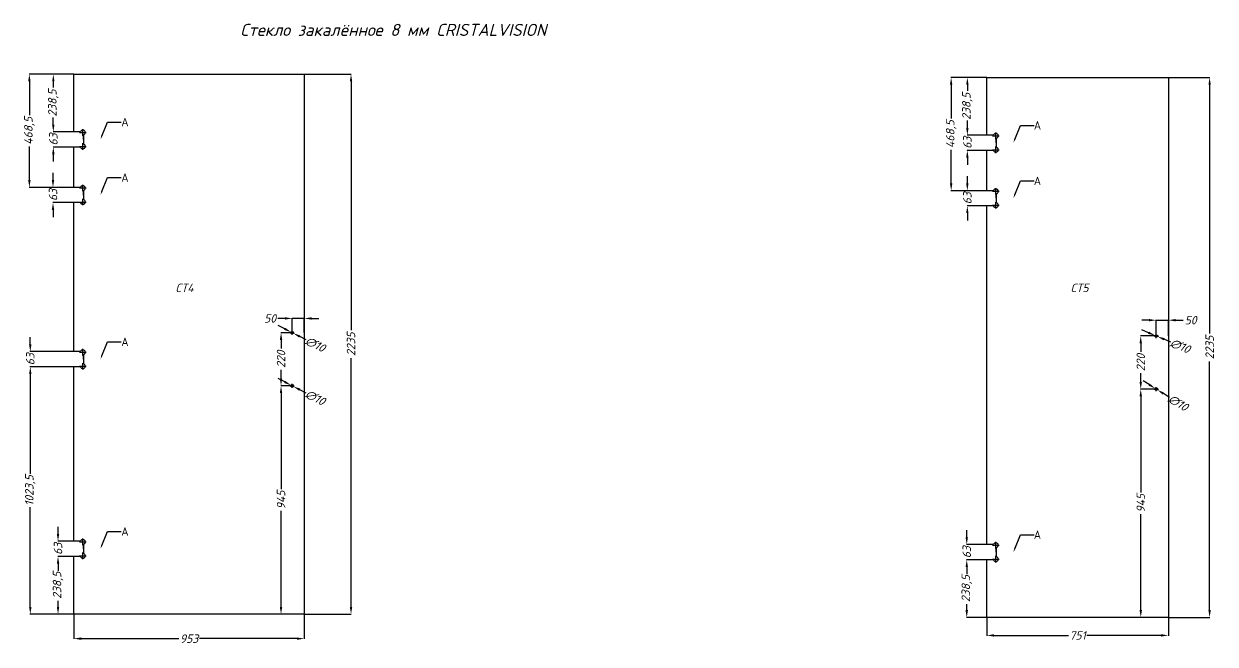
# Model space of a CAD drawing. Header units: millimetres. Extents: x 11408 to 25168, y -6120 to -287.
# Drawn here: x 20239 to 25168, y -6120 to -3551 of the extents above; entities that cross this region are included whole.
import ezdxf
from ezdxf import colors
from ezdxf.entities.mleader import LeaderData, LeaderLine
from ezdxf.math import Vec2, Vec3

# ---------------------------------------------------------------- set-up
doc = ezdxf.new("R2010")
doc.units = ezdxf.units.MM
doc.linetypes.add('ACAD_ISO02W100', pattern=[15, 12, -3])
doc.linetypes.add('CENTER2', pattern=[28.575, 19.05, -3.175, 3.175, -3.175])
doc.styles.get("Standard").update_dxf_attribs({"font": ''})
doc.styles.add('стиль1', font='isocpeui.ttf', dxfattribs={"height": 35})
doc.styles.get('Standard').set_extended_font_data('GOST type B')
doc.dimstyles.new('ISO-25', dxfattribs={"dimtxt": 35, "dimasz": 30, "dimexe": 1.25, "dimexo": 0.625, "dimgap": 7, "dimtad": 0, "dimtxsty": 'стиль1', "dimcen": -2.5, "dimadec": 0, "dimazin": 0, "dimtfac": 1, "dimtmove": 0, "dimatfit": 3, "dimfxl": 1, "dimarcsym": 0})

# ---------------------------------------------------------------- blocks, each defined once
blk = doc.blocks.new('*U23')
at = {"color": 0, "linetype": 'CENTER2', "transparency": 16777216}
for p, q in [((-13.5, 0), (-2, 0)), ((0, 2), (0, 13.5)), ((2, 0), (13.5, 0)), ((0, -13.5), (0, -2))]:
    blk.add_line(p, q, dxfattribs=at)
at = {"color": 0, "linetype": 'Continuous', "transparency": 16777216}
for p, q in [((-1, 0), (1, 0)), ((0, -1), (0, 1))]:
    blk.add_line(p, q, dxfattribs=at)
blk = doc.blocks.new('*U24')
at = {"color": 0, "linetype": 'CENTER2', "transparency": 16777216}
for p, q in [((-13.5, 0), (-2, 0)), ((0, 2), (0, 13.5)), ((2, 0), (13.5, 0)), ((0, -13.5), (0, -2))]:
    blk.add_line(p, q, dxfattribs=at)
at = {"color": 0, "linetype": 'Continuous', "transparency": 16777216}
for p, q in [((-1, 0), (1, 0)), ((0, -1), (0, 1))]:
    blk.add_line(p, q, dxfattribs=at)
blk = doc.blocks.new('*U25')
at = {"color": 0, "linetype": 'CENTER2', "transparency": 16777216}
for p, q in [((-13.5, 0), (-2, 0)), ((0, 2), (0, 13.5)), ((2, 0), (13.5, 0)), ((0, -13.5), (0, -2))]:
    blk.add_line(p, q, dxfattribs=at)
at = {"color": 0, "linetype": 'Continuous', "transparency": 16777216}
for p, q in [((-1, 0), (1, 0)), ((0, -1), (0, 1))]:
    blk.add_line(p, q, dxfattribs=at)
blk = doc.blocks.new('*U26')
at = {"color": 0, "linetype": 'CENTER2', "transparency": 16777216}
for p, q in [((-13.5, 0), (-2, 0)), ((0, 2), (0, 13.5)), ((2, 0), (13.5, 0)), ((0, -13.5), (0, -2))]:
    blk.add_line(p, q, dxfattribs=at)
at = {"color": 0, "linetype": 'Continuous', "transparency": 16777216}
for p, q in [((-1, 0), (1, 0)), ((0, -1), (0, 1))]:
    blk.add_line(p, q, dxfattribs=at)
blk = doc.blocks.new('*U27')
at = {"color": 0, "linetype": 'CENTER2', "transparency": 16777216}
for p, q in [((-13.5, 0), (-2, 0)), ((0, 2), (0, 13.5)), ((2, 0), (13.5, 0)), ((0, -13.5), (0, -2))]:
    blk.add_line(p, q, dxfattribs=at)
at = {"color": 0, "linetype": 'Continuous', "transparency": 16777216}
for p, q in [((-1, 0), (1, 0)), ((0, -1), (0, 1))]:
    blk.add_line(p, q, dxfattribs=at)
blk = doc.blocks.new('*U28')
at = {"color": 0, "linetype": 'CENTER2', "transparency": 16777216}
for p, q in [((-13.5, 0), (-2, 0)), ((0, 2), (0, 13.5)), ((2, 0), (13.5, 0)), ((0, -13.5), (0, -2))]:
    blk.add_line(p, q, dxfattribs=at)
at = {"color": 0, "linetype": 'Continuous', "transparency": 16777216}
for p, q in [((-1, 0), (1, 0)), ((0, -1), (0, 1))]:
    blk.add_line(p, q, dxfattribs=at)
blk = doc.blocks.new('*U29')
at = {"color": 0, "linetype": 'CENTER2', "transparency": 16777216}
for p, q in [((-8.5, 0), (-1, 0)), ((0, 1), (0, 8.5)), ((1, 0), (8.5, 0)), ((0, -8.5), (0, -1))]:
    blk.add_line(p, q, dxfattribs=at)
at = {"color": 0, "linetype": 'Continuous', "transparency": 16777216}
for p, q in [((-0.5, 0), (0.5, 0)), ((0, -0.5), (0, 0.5))]:
    blk.add_line(p, q, dxfattribs=at)
blk = doc.blocks.new('*U30')
at = {"color": 0, "linetype": 'CENTER2', "transparency": 16777216}
for p, q in [((-8.5, 0), (-1, 0)), ((0, 1), (0, 8.5)), ((1, 0), (8.5, 0)), ((0, -8.5), (0, -1))]:
    blk.add_line(p, q, dxfattribs=at)
at = {"color": 0, "linetype": 'Continuous', "transparency": 16777216}
for p, q in [((-0.5, 0), (0.5, 0)), ((0, -0.5), (0, 0.5))]:
    blk.add_line(p, q, dxfattribs=at)
blk = doc.blocks.new('*U66')
at = {"color": 0, "linetype": 'CENTER2', "transparency": 16777216}
for p, q in [((-13.5, 0), (-2, 0)), ((0, 2), (0, 13.5)), ((2, 0), (13.5, 0)), ((0, -13.5), (0, -2))]:
    blk.add_line(p, q, dxfattribs=at)
at = {"color": 0, "linetype": 'Continuous', "transparency": 16777216}
for p, q in [((-1, 0), (1, 0)), ((0, -1), (0, 1))]:
    blk.add_line(p, q, dxfattribs=at)
blk = doc.blocks.new('*U67')
at = {"color": 0, "linetype": 'CENTER2', "transparency": 16777216}
for p, q in [((-13.5, 0), (-2, 0)), ((0, 2), (0, 13.5)), ((2, 0), (13.5, 0)), ((0, -13.5), (0, -2))]:
    blk.add_line(p, q, dxfattribs=at)
at = {"color": 0, "linetype": 'Continuous', "transparency": 16777216}
for p, q in [((-1, 0), (1, 0)), ((0, -1), (0, 1))]:
    blk.add_line(p, q, dxfattribs=at)
blk = doc.blocks.new('*U68')
at = {"color": 0, "linetype": 'CENTER2', "transparency": 16777216}
for p, q in [((-13.5, 0), (-2, 0)), ((0, 2), (0, 13.5)), ((2, 0), (13.5, 0)), ((0, -13.5), (0, -2))]:
    blk.add_line(p, q, dxfattribs=at)
at = {"color": 0, "linetype": 'Continuous', "transparency": 16777216}
for p, q in [((-1, 0), (1, 0)), ((0, -1), (0, 1))]:
    blk.add_line(p, q, dxfattribs=at)
blk = doc.blocks.new('*U69')
at = {"color": 0, "linetype": 'CENTER2', "transparency": 16777216}
for p, q in [((-13.5, 0), (-2, 0)), ((0, 2), (0, 13.5)), ((2, 0), (13.5, 0)), ((0, -13.5), (0, -2))]:
    blk.add_line(p, q, dxfattribs=at)
at = {"color": 0, "linetype": 'Continuous', "transparency": 16777216}
for p, q in [((-1, 0), (1, 0)), ((0, -1), (0, 1))]:
    blk.add_line(p, q, dxfattribs=at)
blk = doc.blocks.new('*U70')
at = {"color": 0, "linetype": 'CENTER2', "transparency": 16777216}
for p, q in [((-13.5, 0), (-2, 0)), ((0, 2), (0, 13.5)), ((2, 0), (13.5, 0)), ((0, -13.5), (0, -2))]:
    blk.add_line(p, q, dxfattribs=at)
at = {"color": 0, "linetype": 'Continuous', "transparency": 16777216}
for p, q in [((-1, 0), (1, 0)), ((0, -1), (0, 1))]:
    blk.add_line(p, q, dxfattribs=at)
blk = doc.blocks.new('*U71')
at = {"color": 0, "linetype": 'CENTER2', "transparency": 16777216}
for p, q in [((-13.5, 0), (-2, 0)), ((0, 2), (0, 13.5)), ((2, 0), (13.5, 0)), ((0, -13.5), (0, -2))]:
    blk.add_line(p, q, dxfattribs=at)
at = {"color": 0, "linetype": 'Continuous', "transparency": 16777216}
for p, q in [((-1, 0), (1, 0)), ((0, -1), (0, 1))]:
    blk.add_line(p, q, dxfattribs=at)
blk = doc.blocks.new('*U72')
at = {"color": 0, "linetype": 'CENTER2', "transparency": 16777216}
for p, q in [((-13.5, 0), (-2, 0)), ((0, 2), (0, 13.5)), ((2, 0), (13.5, 0)), ((0, -13.5), (0, -2))]:
    blk.add_line(p, q, dxfattribs=at)
at = {"color": 0, "linetype": 'Continuous', "transparency": 16777216}
for p, q in [((-1, 0), (1, 0)), ((0, -1), (0, 1))]:
    blk.add_line(p, q, dxfattribs=at)
blk = doc.blocks.new('*U73')
at = {"color": 0, "linetype": 'CENTER2', "transparency": 16777216}
for p, q in [((-13.5, 0), (-2, 0)), ((0, 2), (0, 13.5)), ((2, 0), (13.5, 0)), ((0, -13.5), (0, -2))]:
    blk.add_line(p, q, dxfattribs=at)
at = {"color": 0, "linetype": 'Continuous', "transparency": 16777216}
for p, q in [((-1, 0), (1, 0)), ((0, -1), (0, 1))]:
    blk.add_line(p, q, dxfattribs=at)
blk = doc.blocks.new('*U74')
at = {"color": 0, "linetype": 'CENTER2', "transparency": 16777216}
for p, q in [((-8.5, 0), (-1, 0)), ((0, 1), (0, 8.5)), ((1, 0), (8.5, 0)), ((0, -8.5), (0, -1))]:
    blk.add_line(p, q, dxfattribs=at)
at = {"color": 0, "linetype": 'Continuous', "transparency": 16777216}
for p, q in [((-0.5, 0), (0.5, 0)), ((0, -0.5), (0, 0.5))]:
    blk.add_line(p, q, dxfattribs=at)
blk = doc.blocks.new('*U75')
at = {"color": 0, "linetype": 'CENTER2', "transparency": 16777216}
for p, q in [((-8.5, 0), (-1, 0)), ((0, 1), (0, 8.5)), ((1, 0), (8.5, 0)), ((0, -8.5), (0, -1))]:
    blk.add_line(p, q, dxfattribs=at)
at = {"color": 0, "linetype": 'Continuous', "transparency": 16777216}
for p, q in [((-0.5, 0), (0.5, 0)), ((0, -0.5), (0, 0.5))]:
    blk.add_line(p, q, dxfattribs=at)
blk = doc.blocks.new('*D76')
at = {"color": 1, "lineweight": -2, "transparency": 16777216}
for p, q in [((24223, -3773.7), (24141.6, -3773.7)), ((24142.8, -3803.7), (24142.8, -3829.2)), ((24142.8, -3982.2), (24142.8, -3956.7)), ((24223, -4012.2), (24141.6, -4012.2))]:
    blk.add_line(p, q, dxfattribs=at)
at = {"color": 1, "transparency": 16777216}
for points in [[(24137.8, -3803.7), (24147.8, -3803.7), (24142.8, -3773.7)], [(24137.8, -3982.2), (24147.8, -3982.2), (24142.8, -4012.2)]]:
    blk.add_solid(points, dxfattribs=at)
at = {"layer": 'Defpoints', "color": 0, "transparency": 16777216}
for p in [(24142.8, -3773.7), (24223.6, -3773.7), (24223.6, -4012.2)]:
    blk.add_point(p, dxfattribs=at)
at = {"color": 0, "transparency": 16777216, "insert": (24142.8, -3892.9), "char_height": 35, "attachment_point": 5, "rotation": 90, "style": 'стиль1'}
blk.add_mtext('238,5', dxfattribs=at)
blk = doc.blocks.new('*D77')
at = {"color": 1, "lineweight": -2, "transparency": 16777216}
for p, q in [((24223, -3773.7), (24074.5, -3773.7)), ((24075.8, -3803.7), (24075.8, -3943.4)), ((24075.8, -4212.2), (24075.8, -4072.5)), ((24223, -4242.2), (24074.5, -4242.2))]:
    blk.add_line(p, q, dxfattribs=at)
at = {"color": 1, "transparency": 16777216}
for points in [[(24070.8, -3803.7), (24080.8, -3803.7), (24075.8, -3773.7)], [(24070.8, -4212.2), (24080.8, -4212.2), (24075.8, -4242.2)]]:
    blk.add_solid(points, dxfattribs=at)
at = {"layer": 'Defpoints', "color": 0, "transparency": 16777216}
for p in [(24223.6, -3773.7), (24075.8, -4242.2), (24223.6, -4242.2)]:
    blk.add_point(p, dxfattribs=at)
at = {"color": 0, "transparency": 16777216, "insert": (24075.8, -4007.9), "char_height": 35, "attachment_point": 5, "rotation": 90, "style": 'стиль1'}
blk.add_mtext('468,5', dxfattribs=at)
blk = doc.blocks.new('*D78')
at = {"color": 1, "lineweight": -2, "transparency": 16777216}
for p, q in [((24142.8, -3982.2), (24142.8, -3952.2)), ((24223, -4012.2), (24141.6, -4012.2)), ((24142.8, -4012.2), (24142.8, -4012.4)), ((24223, -4075.2), (24141.6, -4075.2)), ((24142.8, -4075.2), (24142.8, -4075)), ((24142.8, -4105.2), (24142.8, -4135.2))]:
    blk.add_line(p, q, dxfattribs=at)
at = {"color": 1, "transparency": 16777216}
for points in [[(24137.8, -3982.2), (24147.8, -3982.2), (24142.8, -4012.2)], [(24137.8, -4105.2), (24147.8, -4105.2), (24142.8, -4075.2)]]:
    blk.add_solid(points, dxfattribs=at)
at = {"layer": 'Defpoints', "color": 0, "transparency": 16777216}
for p in [(24223.6, -4012.2), (24142.8, -4075.2), (24223.6, -4075.2)]:
    blk.add_point(p, dxfattribs=at)
at = {"color": 0, "transparency": 16777216, "insert": (24142.8, -4043.7), "char_height": 35, "attachment_point": 5, "rotation": 90, "style": 'стиль1'}
blk.add_mtext('63', dxfattribs=at)
blk = doc.blocks.new('*D79')
at = {"color": 1, "lineweight": -2, "transparency": 16777216}
for p, q in [((24142.8, -4212.2), (24142.8, -4182.2)), ((24223, -4242.2), (24141.6, -4242.2)), ((24142.8, -4242.2), (24142.8, -4242.4)), ((24223, -4305.2), (24141.6, -4305.2)), ((24142.8, -4305.2), (24142.8, -4305)), ((24142.8, -4335.2), (24142.8, -4365.2))]:
    blk.add_line(p, q, dxfattribs=at)
at = {"color": 1, "transparency": 16777216}
for points in [[(24137.8, -4212.2), (24147.8, -4212.2), (24142.8, -4242.2)], [(24137.8, -4335.2), (24147.8, -4335.2), (24142.8, -4305.2)]]:
    blk.add_solid(points, dxfattribs=at)
at = {"layer": 'Defpoints', "color": 0, "transparency": 16777216}
for p in [(24223.6, -4242.2), (24142.8, -4305.2), (24223.6, -4305.2)]:
    blk.add_point(p, dxfattribs=at)
at = {"color": 0, "transparency": 16777216, "insert": (24142.8, -4273.7), "char_height": 35, "attachment_point": 5, "rotation": 90, "style": 'стиль1'}
blk.add_mtext('63', dxfattribs=at)
blk = doc.blocks.new('*D80')
at = {"color": 1, "lineweight": -2, "transparency": 16777216}
for p, q in [((24223, -5770.2), (24139.1, -5770.2)), ((24140.3, -5800.2), (24140.3, -5825.7)), ((24140.3, -5978.7), (24140.3, -5953.2)), ((24223, -6008.7), (24139.1, -6008.7))]:
    blk.add_line(p, q, dxfattribs=at)
at = {"color": 1, "transparency": 16777216}
for points in [[(24135.3, -5800.2), (24145.3, -5800.2), (24140.3, -5770.2)], [(24135.3, -5978.7), (24145.3, -5978.7), (24140.3, -6008.7)]]:
    blk.add_solid(points, dxfattribs=at)
at = {"layer": 'Defpoints', "color": 0, "transparency": 16777216}
for p in [(24140.3, -5770.2), (24223.6, -5770.2), (24223.6, -6008.7)]:
    blk.add_point(p, dxfattribs=at)
at = {"color": 0, "transparency": 16777216, "insert": (24140.3, -5889.4), "char_height": 35, "attachment_point": 5, "rotation": 90, "style": 'стиль1'}
blk.add_mtext('238,5', dxfattribs=at)
blk = doc.blocks.new('*D81')
at = {"color": 1, "lineweight": -2, "transparency": 16777216}
for p, q in [((24140.3, -5677.2), (24140.3, -5647.2)), ((24223, -5707.2), (24139.1, -5707.2)), ((24140.3, -5707.2), (24140.3, -5707.4)), ((24223, -5770.2), (24139.1, -5770.2)), ((24140.3, -5770.2), (24140.3, -5770)), ((24140.3, -5800.2), (24140.3, -5830.2))]:
    blk.add_line(p, q, dxfattribs=at)
at = {"color": 1, "transparency": 16777216}
for points in [[(24135.3, -5677.2), (24145.3, -5677.2), (24140.3, -5707.2)], [(24135.3, -5800.2), (24145.3, -5800.2), (24140.3, -5770.2)]]:
    blk.add_solid(points, dxfattribs=at)
at = {"layer": 'Defpoints', "color": 0, "transparency": 16777216}
for p in [(24140.3, -5707.2), (24223.6, -5707.2), (24223.6, -5770.2)]:
    blk.add_point(p, dxfattribs=at)
at = {"color": 0, "transparency": 16777216, "insert": (24140.3, -5738.7), "char_height": 35, "attachment_point": 5, "rotation": 90, "style": 'стиль1'}
blk.add_mtext('63', dxfattribs=at)
blk = doc.blocks.new('*D82')
at = {"color": 1, "lineweight": -2, "transparency": 16777216}
for p, q in [((24924, -5063.7), (24859, -5063.7)), ((24860.3, -5093.7), (24860.3, -5491.5)), ((24860.3, -5978.7), (24860.3, -5580.9)), ((24924, -6008.7), (24859, -6008.7))]:
    blk.add_line(p, q, dxfattribs=at)
at = {"color": 1, "transparency": 16777216}
for points in [[(24855.3, -5093.7), (24865.3, -5093.7), (24860.3, -5063.7)], [(24855.3, -5978.7), (24865.3, -5978.7), (24860.3, -6008.7)]]:
    blk.add_solid(points, dxfattribs=at)
at = {"layer": 'Defpoints', "color": 0, "transparency": 16777216}
for p in [(24924.6, -5063.7), (24860.3, -6008.7), (24924.6, -6008.7)]:
    blk.add_point(p, dxfattribs=at)
at = {"color": 0, "transparency": 16777216, "insert": (24860.3, -5536.2), "char_height": 35, "attachment_point": 5, "rotation": 90, "style": 'стиль1'}
blk.add_mtext('945', dxfattribs=at)
blk = doc.blocks.new('*D83')
at = {"color": 1, "lineweight": -2, "transparency": 16777216}
for p, q in [((24924, -4843.7), (24859, -4843.7)), ((24860.2, -4873.7), (24860.2, -4909.5)), ((24860.2, -5033.7), (24860.2, -4997.9)), ((24924, -5063.7), (24859, -5063.7))]:
    blk.add_line(p, q, dxfattribs=at)
at = {"color": 1, "transparency": 16777216}
for points in [[(24855.2, -4873.7), (24865.2, -4873.7), (24860.2, -4843.7)], [(24855.2, -5033.7), (24865.2, -5033.7), (24860.2, -5063.7)]]:
    blk.add_solid(points, dxfattribs=at)
at = {"layer": 'Defpoints', "color": 0, "transparency": 16777216}
for p in [(24860.2, -4843.7), (24924.6, -4843.7), (24924.6, -5063.7)]:
    blk.add_point(p, dxfattribs=at)
at = {"color": 0, "transparency": 16777216, "insert": (24860.2, -4953.7), "char_height": 35, "attachment_point": 5, "rotation": 90, "style": 'стиль1'}
blk.add_mtext('220', dxfattribs=at)
blk = doc.blocks.new('*D84')
at = {"color": 1, "lineweight": -2, "transparency": 16777216}
for p, q in [((24894.6, -4778.3), (24864.6, -4778.3)), ((24924.6, -4843.1), (24924.6, -4777)), ((24924.6, -4778.3), (24974.6, -4778.3)), ((24974.6, -4843.1), (24974.6, -4777)), ((25004.6, -4778.3), (25035.1, -4778.3))]:
    blk.add_line(p, q, dxfattribs=at)
at = {"color": 1, "transparency": 16777216}
for points in [[(24894.6, -4773.3), (24894.6, -4783.3), (24924.6, -4778.3)], [(25004.6, -4773.3), (25004.6, -4783.3), (24974.6, -4778.3)]]:
    blk.add_solid(points, dxfattribs=at)
at = {"layer": 'Defpoints', "color": 0, "transparency": 16777216}
for p in [(24974.6, -4778.3), (24924.6, -4843.7), (24974.6, -4843.7)]:
    blk.add_point(p, dxfattribs=at)
at = {"color": 0, "transparency": 16777216, "insert": (25066.6, -4778.3), "char_height": 35, "attachment_point": 5, "style": 'стиль1'}
blk.add_mtext('50', dxfattribs=at)
blk = doc.blocks.new('*D85')
at = {"color": 1, "lineweight": -2, "transparency": 16777216}
for p, q in [((24892.4, -4830.1), (24864.7, -4818.4)), ((24920, -4841.8), (24929.2, -4845.6)), ((24984.5, -4869), (24956.8, -4857.3))]:
    blk.add_line(p, q, dxfattribs=at)
at = {"color": 1, "transparency": 16777216}
for points in [[(24894.3, -4825.5), (24890.4, -4834.7), (24920, -4841.8)], [(24958.8, -4852.7), (24954.9, -4861.9), (24929.2, -4845.6)]]:
    blk.add_solid(points, dxfattribs=at)
at = {"layer": 'Defpoints', "color": 0, "transparency": 16777216}
for p in [(24920, -4841.8), (24929.2, -4845.6)]:
    blk.add_point(p, dxfattribs=at)
at = {"color": 0, "transparency": 16777216, "insert": (25023, -4885.3), "char_height": 35, "attachment_point": 5, "rotation": 337.1099, "style": 'стиль1'}
blk.add_mtext('∅10', dxfattribs=at)
blk = doc.blocks.new('*D86')
at = {"color": 1, "lineweight": -2, "transparency": 16777216}
for p, q in [((24895, -5045), (24869.6, -5029)), ((24920.4, -5061), (24928.8, -5066.4)), ((24979.6, -5098.4), (24954.2, -5082.4))]:
    blk.add_line(p, q, dxfattribs=at)
at = {"color": 1, "transparency": 16777216}
for points in [[(24897.7, -5040.8), (24892.3, -5049.2), (24920.4, -5061)], [(24956.9, -5078.2), (24951.5, -5086.6), (24928.8, -5066.4)]]:
    blk.add_solid(points, dxfattribs=at)
at = {"layer": 'Defpoints', "color": 0, "transparency": 16777216}
for p in [(24920.4, -5061), (24928.8, -5066.4)]:
    blk.add_point(p, dxfattribs=at)
at = {"color": 0, "transparency": 16777216, "insert": (25015, -5120.8), "char_height": 35, "attachment_point": 5, "rotation": 327.7256, "style": 'стиль1'}
blk.add_mtext('∅10', dxfattribs=at)
blk = doc.blocks.new('*D87')
at = {"color": 1, "lineweight": -2, "transparency": 16777216}
for p, q in [((24223.6, -6009.3), (24223.6, -6084.4)), ((24974.6, -6009.3), (24974.6, -6084.4)), ((24253.6, -6083.2), (24560.7, -6083.2)), ((24944.6, -6083.2), (24637.5, -6083.2))]:
    blk.add_line(p, q, dxfattribs=at)
at = {"color": 1, "transparency": 16777216}
for points in [[(24253.6, -6078.2), (24253.6, -6088.2), (24223.6, -6083.2)], [(24944.6, -6078.2), (24944.6, -6088.2), (24974.6, -6083.2)]]:
    blk.add_solid(points, dxfattribs=at)
at = {"layer": 'Defpoints', "color": 0, "transparency": 16777216}
for p in [(24223.6, -6008.7), (24974.6, -6008.7), (24974.6, -6083.2)]:
    blk.add_point(p, dxfattribs=at)
at = {"color": 0, "transparency": 16777216, "insert": (24599.1, -6083.2), "char_height": 35, "attachment_point": 5, "style": 'стиль1'}
blk.add_mtext('751', dxfattribs=at)
blk = doc.blocks.new('*D88')
at = {"color": 1, "lineweight": -2, "transparency": 16777216}
for p, q in [((24975.2, -3773.7), (25146.4, -3773.7)), ((25145.1, -3803.7), (25145.1, -4833.8)), ((25145.1, -5978.7), (25145.1, -4948.6)), ((24974.5, -6008.7), (25146.4, -6008.7))]:
    blk.add_line(p, q, dxfattribs=at)
at = {"color": 1, "transparency": 16777216}
for points in [[(25140.1, -3803.7), (25150.1, -3803.7), (25145.1, -3773.7)], [(25140.1, -5978.7), (25150.1, -5978.7), (25145.1, -6008.7)]]:
    blk.add_solid(points, dxfattribs=at)
at = {"layer": 'Defpoints', "color": 0, "transparency": 16777216}
for p in [(24974.6, -3773.7), (25145.1, -3773.7), (24973.8, -6008.7)]:
    blk.add_point(p, dxfattribs=at)
at = {"color": 0, "transparency": 16777216, "insert": (25145.1, -4891.2), "char_height": 35, "attachment_point": 5, "rotation": 90, "style": 'стиль1'}
blk.add_mtext('2235', dxfattribs=at)
blk = doc.blocks.new('*D89')
at = {"color": 1, "lineweight": -2, "transparency": 16777216}
for p, q in [((20446, -5756.5), (20379.5, -5756.5)), ((20380.7, -5786.5), (20380.7, -5812.1)), ((20380.7, -5965), (20380.7, -5939.5)), ((20446, -5995), (20379.5, -5995))]:
    blk.add_line(p, q, dxfattribs=at)
at = {"color": 1, "transparency": 16777216}
for points in [[(20375.7, -5786.5), (20385.7, -5786.5), (20380.7, -5756.5)], [(20375.7, -5965), (20385.7, -5965), (20380.7, -5995)]]:
    blk.add_solid(points, dxfattribs=at)
at = {"layer": 'Defpoints', "color": 0, "transparency": 16777216}
for p in [(20446.6, -5756.5), (20380.7, -5995), (20446.6, -5995)]:
    blk.add_point(p, dxfattribs=at)
at = {"color": 0, "transparency": 16777216, "insert": (20380.7, -5875.8), "char_height": 35, "attachment_point": 5, "rotation": 90, "style": 'стиль1'}
blk.add_mtext('238,5', dxfattribs=at)
blk = doc.blocks.new('*D90')
at = {"color": 1, "lineweight": -2, "transparency": 16777216}
for p, q in [((20380.7, -5663.5), (20380.7, -5633.5)), ((20446, -5693.5), (20379.5, -5693.5)), ((20380.7, -5693.5), (20380.7, -5693.7)), ((20446, -5756.5), (20379.5, -5756.5)), ((20380.7, -5756.5), (20380.7, -5756.3)), ((20380.7, -5786.5), (20380.7, -5816.5))]:
    blk.add_line(p, q, dxfattribs=at)
at = {"color": 1, "transparency": 16777216}
for points in [[(20375.7, -5663.5), (20385.7, -5663.5), (20380.7, -5693.5)], [(20375.7, -5786.5), (20385.7, -5786.5), (20380.7, -5756.5)]]:
    blk.add_solid(points, dxfattribs=at)
at = {"layer": 'Defpoints', "color": 0, "transparency": 16777216}
for p in [(20380.7, -5693.5), (20446.6, -5693.5), (20446.6, -5756.5)]:
    blk.add_point(p, dxfattribs=at)
at = {"color": 0, "transparency": 16777216, "insert": (20380.7, -5725), "char_height": 35, "attachment_point": 5, "rotation": 90, "style": 'стиль1'}
blk.add_mtext('63', dxfattribs=at)
blk = doc.blocks.new('*D91')
at = {"color": 1, "lineweight": -2, "transparency": 16777216}
for p, q in [((20446, -4971.5), (20264.7, -4971.5)), ((20266, -5001.5), (20266, -5413.8)), ((20266, -5965), (20266, -5552.8)), ((20446, -5995), (20264.7, -5995))]:
    blk.add_line(p, q, dxfattribs=at)
at = {"color": 1, "transparency": 16777216}
for points in [[(20261, -5001.5), (20271, -5001.5), (20266, -4971.5)], [(20261, -5965), (20271, -5965), (20266, -5995)]]:
    blk.add_solid(points, dxfattribs=at)
at = {"layer": 'Defpoints', "color": 0, "transparency": 16777216}
for p in [(20266, -4971.5), (20446.6, -4971.5), (20446.6, -5995)]:
    blk.add_point(p, dxfattribs=at)
at = {"color": 0, "transparency": 16777216, "insert": (20266, -5483.3), "char_height": 35, "attachment_point": 5, "rotation": 90, "style": 'стиль1'}
blk.add_mtext('1023,5', dxfattribs=at)
blk = doc.blocks.new('*D92')
at = {"color": 1, "lineweight": -2, "transparency": 16777216}
for p, q in [((20266, -4878.5), (20266, -4848.5)), ((20446, -4908.5), (20264.7, -4908.5)), ((20266, -4908.5), (20266, -4908.7)), ((20446, -4971.5), (20264.7, -4971.5)), ((20266, -4971.5), (20266, -4971.3)), ((20266, -5001.5), (20266, -5031.5))]:
    blk.add_line(p, q, dxfattribs=at)
at = {"color": 1, "transparency": 16777216}
for points in [[(20261, -4878.5), (20271, -4878.5), (20266, -4908.5)], [(20261, -5001.5), (20271, -5001.5), (20266, -4971.5)]]:
    blk.add_solid(points, dxfattribs=at)
at = {"layer": 'Defpoints', "color": 0, "transparency": 16777216}
for p in [(20266, -4908.5), (20446.6, -4908.5), (20446.6, -4971.5)]:
    blk.add_point(p, dxfattribs=at)
at = {"color": 0, "transparency": 16777216, "insert": (20266, -4940), "char_height": 35, "attachment_point": 5, "rotation": 90, "style": 'стиль1'}
blk.add_mtext('63', dxfattribs=at)
blk = doc.blocks.new('*D93')
at = {"color": 1, "lineweight": -2, "transparency": 16777216}
for p, q in [((20446, -3760), (20360, -3760)), ((20361.3, -3790), (20361.3, -3815.6)), ((20361.3, -3968.5), (20361.3, -3943)), ((20446, -3998.5), (20360, -3998.5))]:
    blk.add_line(p, q, dxfattribs=at)
at = {"color": 1, "transparency": 16777216}
for points in [[(20356.3, -3790), (20366.3, -3790), (20361.3, -3760)], [(20356.3, -3968.5), (20366.3, -3968.5), (20361.3, -3998.5)]]:
    blk.add_solid(points, dxfattribs=at)
at = {"layer": 'Defpoints', "color": 0, "transparency": 16777216}
for p in [(20446.6, -3760), (20361.3, -3998.5), (20446.6, -3998.5)]:
    blk.add_point(p, dxfattribs=at)
at = {"color": 0, "transparency": 16777216, "insert": (20361.3, -3879.3), "char_height": 35, "attachment_point": 5, "rotation": 90, "style": 'стиль1'}
blk.add_mtext('238,5', dxfattribs=at)
blk = doc.blocks.new('*D94')
at = {"color": 1, "lineweight": -2, "transparency": 16777216}
for p, q in [((20361.3, -3968.5), (20361.3, -3938.5)), ((20446, -3998.5), (20360, -3998.5)), ((20361.3, -3998.5), (20361.3, -3998.7)), ((20446, -4061.5), (20360, -4061.5)), ((20361.3, -4061.5), (20361.3, -4061.3)), ((20361.3, -4091.5), (20361.3, -4121.5))]:
    blk.add_line(p, q, dxfattribs=at)
at = {"color": 1, "transparency": 16777216}
for points in [[(20356.3, -3968.5), (20366.3, -3968.5), (20361.3, -3998.5)], [(20356.3, -4091.5), (20366.3, -4091.5), (20361.3, -4061.5)]]:
    blk.add_solid(points, dxfattribs=at)
at = {"layer": 'Defpoints', "color": 0, "transparency": 16777216}
for p in [(20446.6, -3998.5), (20361.3, -4061.5), (20446.6, -4061.5)]:
    blk.add_point(p, dxfattribs=at)
at = {"color": 0, "transparency": 16777216, "insert": (20361.3, -4030), "char_height": 35, "attachment_point": 5, "rotation": 90, "style": 'стиль1'}
blk.add_mtext('63', dxfattribs=at)
blk = doc.blocks.new('*D95')
at = {"color": 1, "lineweight": -2, "transparency": 16777216}
for p, q in [((20446, -3760), (20261, -3760)), ((20262.2, -3790), (20262.2, -3929.7)), ((20262.2, -4198.5), (20262.2, -4058.8)), ((20446, -4228.5), (20261, -4228.5))]:
    blk.add_line(p, q, dxfattribs=at)
at = {"color": 1, "transparency": 16777216}
for points in [[(20257.2, -3790), (20267.2, -3790), (20262.2, -3760)], [(20257.2, -4198.5), (20267.2, -4198.5), (20262.2, -4228.5)]]:
    blk.add_solid(points, dxfattribs=at)
at = {"layer": 'Defpoints', "color": 0, "transparency": 16777216}
for p in [(20446.6, -3760), (20262.2, -4228.5), (20446.6, -4228.5)]:
    blk.add_point(p, dxfattribs=at)
at = {"color": 0, "transparency": 16777216, "insert": (20262.2, -3994.3), "char_height": 35, "attachment_point": 5, "rotation": 90, "style": 'стиль1'}
blk.add_mtext('468,5', dxfattribs=at)
blk = doc.blocks.new('*D96')
at = {"color": 1, "lineweight": -2, "transparency": 16777216}
for p, q in [((20360, -4198.5), (20360, -4168.5)), ((20446, -4228.5), (20358.8, -4228.5)), ((20360, -4228.5), (20360, -4228.7)), ((20446, -4291.5), (20358.8, -4291.5)), ((20360, -4291.5), (20360, -4291.3)), ((20360, -4321.5), (20360, -4351.5))]:
    blk.add_line(p, q, dxfattribs=at)
at = {"color": 1, "transparency": 16777216}
for points in [[(20355, -4198.5), (20365, -4198.5), (20360, -4228.5)], [(20355, -4321.5), (20365, -4321.5), (20360, -4291.5)]]:
    blk.add_solid(points, dxfattribs=at)
at = {"layer": 'Defpoints', "color": 0, "transparency": 16777216}
for p in [(20446.6, -4228.5), (20360, -4291.5), (20446.6, -4291.5)]:
    blk.add_point(p, dxfattribs=at)
at = {"color": 0, "transparency": 16777216, "insert": (20360, -4260), "char_height": 35, "attachment_point": 5, "rotation": 90, "style": 'стиль1'}
blk.add_mtext('63', dxfattribs=at)
blk = doc.blocks.new('*D97')
at = {"color": 1, "lineweight": -2, "transparency": 16777216}
for p, q in [((20446.6, -5995.7), (20446.6, -6097.9)), ((21399.6, -5995.7), (21399.6, -6097.9)), ((20476.6, -6096.6), (20880.1, -6096.6)), ((21369.6, -6096.6), (20966.1, -6096.6))]:
    blk.add_line(p, q, dxfattribs=at)
at = {"color": 1, "transparency": 16777216}
for points in [[(20476.6, -6091.6), (20476.6, -6101.6), (20446.6, -6096.6)], [(21369.6, -6091.6), (21369.6, -6101.6), (21399.6, -6096.6)]]:
    blk.add_solid(points, dxfattribs=at)
at = {"layer": 'Defpoints', "color": 0, "transparency": 16777216}
for p in [(20446.6, -5995), (21399.6, -5995), (21399.6, -6096.6)]:
    blk.add_point(p, dxfattribs=at)
at = {"color": 0, "transparency": 16777216, "insert": (20923.1, -6096.6), "char_height": 35, "attachment_point": 5, "style": 'стиль1'}
blk.add_mtext('953', dxfattribs=at)
blk = doc.blocks.new('*D98')
at = {"color": 1, "lineweight": -2, "transparency": 16777216}
for p, q in [((21400.2, -3760), (21594.1, -3760)), ((21592.9, -3790), (21592.9, -4820.2)), ((21592.9, -5965), (21592.9, -4934.9)), ((21400.2, -5995), (21594.1, -5995))]:
    blk.add_line(p, q, dxfattribs=at)
at = {"color": 1, "transparency": 16777216}
for points in [[(21587.9, -3790), (21597.9, -3790), (21592.9, -3760)], [(21587.9, -5965), (21597.9, -5965), (21592.9, -5995)]]:
    blk.add_solid(points, dxfattribs=at)
at = {"layer": 'Defpoints', "color": 0, "transparency": 16777216}
for p in [(21399.6, -3760), (21592.9, -3760), (21399.6, -5995)]:
    blk.add_point(p, dxfattribs=at)
at = {"color": 0, "transparency": 16777216, "insert": (21592.9, -4877.5), "char_height": 35, "attachment_point": 5, "rotation": 90, "style": 'стиль1'}
blk.add_mtext('2235', dxfattribs=at)
blk = doc.blocks.new('*D99')
at = {"color": 1, "lineweight": -2, "transparency": 16777216}
for p, q in [((21319.6, -4771), (21289.6, -4771)), ((21349.6, -4829.4), (21349.6, -4769.8)), ((21399.6, -4771), (21349.6, -4771)), ((21399.6, -4829.4), (21399.6, -4769.8)), ((21429.6, -4771), (21459.6, -4771))]:
    blk.add_line(p, q, dxfattribs=at)
at = {"color": 1, "transparency": 16777216}
for points in [[(21319.6, -4766), (21319.6, -4776), (21349.6, -4771)], [(21429.6, -4766), (21429.6, -4776), (21399.6, -4771)]]:
    blk.add_solid(points, dxfattribs=at)
at = {"layer": 'Defpoints', "color": 0, "transparency": 16777216}
for p in [(21349.6, -4771), (21349.6, -4830), (21399.6, -4830)]:
    blk.add_point(p, dxfattribs=at)
at = {"color": 0, "transparency": 16777216, "insert": (21258.1, -4771), "char_height": 35, "attachment_point": 5, "style": 'стиль1'}
blk.add_mtext('50', dxfattribs=at)
blk = doc.blocks.new('*D100')
at = {"color": 1, "lineweight": -2, "transparency": 16777216}
for p, q in [((21349.4, -4830), (21302.2, -4830)), ((21303.4, -4860), (21303.4, -4895.9)), ((21303.4, -5020), (21303.4, -4984.2)), ((21349.4, -5050), (21302.2, -5050))]:
    blk.add_line(p, q, dxfattribs=at)
at = {"color": 1, "transparency": 16777216}
for points in [[(21298.4, -4860), (21308.4, -4860), (21303.4, -4830)], [(21298.4, -5020), (21308.4, -5020), (21303.4, -5050)]]:
    blk.add_solid(points, dxfattribs=at)
at = {"layer": 'Defpoints', "color": 0, "transparency": 16777216}
for p in [(21350, -4830), (21303.4, -5050), (21350, -5050)]:
    blk.add_point(p, dxfattribs=at)
at = {"color": 0, "transparency": 16777216, "insert": (21303.4, -4940), "char_height": 35, "attachment_point": 5, "rotation": 90, "style": 'стиль1'}
blk.add_mtext('220', dxfattribs=at)
blk = doc.blocks.new('*D101')
at = {"color": 1, "lineweight": -2, "transparency": 16777216}
for p, q in [((21349, -5050), (21302.2, -5050)), ((21303.4, -5080), (21303.4, -5477.9)), ((21303.4, -5965), (21303.4, -5567.2)), ((21349, -5995), (21302.2, -5995))]:
    blk.add_line(p, q, dxfattribs=at)
at = {"color": 1, "transparency": 16777216}
for points in [[(21298.4, -5080), (21308.4, -5080), (21303.4, -5050)], [(21298.4, -5965), (21308.4, -5965), (21303.4, -5995)]]:
    blk.add_solid(points, dxfattribs=at)
at = {"layer": 'Defpoints', "color": 0, "transparency": 16777216}
for p in [(21349.6, -5050), (21303.4, -5995), (21349.6, -5995)]:
    blk.add_point(p, dxfattribs=at)
at = {"color": 0, "transparency": 16777216, "insert": (21303.4, -5522.5), "char_height": 35, "attachment_point": 5, "rotation": 90, "style": 'стиль1'}
blk.add_mtext('945', dxfattribs=at)
blk = doc.blocks.new('*D102')
at = {"color": 1, "lineweight": -2, "transparency": 16777216}
for p, q in [((21318.4, -4814.1), (21291.7, -4800.5)), ((21345.2, -4827.8), (21354.1, -4832.3)), ((21407.5, -4859.5), (21380.8, -4845.9))]:
    blk.add_line(p, q, dxfattribs=at)
at = {"color": 1, "transparency": 16777216}
for points in [[(21320.7, -4809.7), (21316.1, -4818.6), (21345.2, -4827.8)], [(21383.1, -4841.5), (21378.5, -4850.4), (21354.1, -4832.3)]]:
    blk.add_solid(points, dxfattribs=at)
at = {"layer": 'Defpoints', "color": 0, "transparency": 16777216}
for p in [(21345.2, -4827.8), (21354.1, -4832.3)]:
    blk.add_point(p, dxfattribs=at)
at = {"color": 0, "transparency": 16777216, "insert": (21444.8, -4878.5), "char_height": 35, "attachment_point": 5, "rotation": 333.0157, "style": 'стиль1'}
blk.add_mtext('∅10', dxfattribs=at)
blk = doc.blocks.new('*D103')
at = {"color": 1, "lineweight": -2, "transparency": 16777216}
for p, q in [((21318.5, -5034), (21291.9, -5020.2)), ((21345.2, -5047.7), (21354.1, -5052.3)), ((21407.4, -5079.8), (21380.7, -5066.1))]:
    blk.add_line(p, q, dxfattribs=at)
at = {"color": 1, "transparency": 16777216}
for points in [[(21320.8, -5029.5), (21316.2, -5038.4), (21345.2, -5047.7)], [(21383, -5061.6), (21378.4, -5070.5), (21354.1, -5052.3)]]:
    blk.add_solid(points, dxfattribs=at)
at = {"layer": 'Defpoints', "color": 0, "transparency": 16777216}
for p in [(21345.2, -5047.7), (21354.1, -5052.3)]:
    blk.add_point(p, dxfattribs=at)
at = {"color": 0, "transparency": 16777216, "insert": (21444.6, -5099), "char_height": 35, "attachment_point": 5, "rotation": 332.6948, "style": 'стиль1'}
blk.add_mtext('∅10', dxfattribs=at)

msp = doc.modelspace()

# ---------------------------------------------------------------- linework, layer by layer
for p, q in [((21399.608, -3760.026), (21399.608, -4877.526)), ((20473.925, -3998.526), (20446.608, -3998.526)), ((20485.608, -4030.026), (20485.608, -4010.824)), ((20485.608, -4010.824), (20485.608, -4049.228)), ((24250.923, -4012.198), (24223.605, -4012.198)), ((24262.605, -4043.698), (24262.605, -4024.496)), ((24262.605, -4024.496), (24262.605, -4062.9)), ((20473.925, -4061.526), (20446.608, -4061.526)), ((24250.923, -4075.198), (24223.605, -4075.198)), ((20473.925, -4228.526), (20446.608, -4228.526)), ((20485.608, -4260.026), (20485.608, -4240.824)), ((20485.608, -4240.824), (20485.608, -4279.228)), ((24250.923, -4242.198), (24223.605, -4242.198)), ((24262.605, -4273.698), (24262.605, -4254.496)), ((24262.605, -4254.496), (24262.605, -4292.9)), ((20473.925, -4291.526), (20446.608, -4291.526)), ((24250.923, -4305.198), (24223.605, -4305.198)), ((20473.925, -4908.526), (20446.608, -4908.526)), ((20485.608, -4940.026), (20485.608, -4920.824)), ((20485.608, -4920.824), (20485.608, -4959.228)), ((20473.925, -4971.526), (20446.608, -4971.526)), ((20473.925, -5693.526), (20446.608, -5693.526)), ((20485.608, -5725.026), (20485.608, -5705.824)), ((20485.608, -5705.824), (20485.608, -5744.228)), ((24250.923, -5707.198), (24223.605, -5707.198)), ((20473.925, -5756.526), (20446.608, -5756.526)), ((24262.605, -5738.698), (24262.605, -5719.496)), ((24262.605, -5719.496), (24262.605, -5757.9)), ((24250.923, -5770.198), (24223.605, -5770.198)), ((20485.608, -5995.026), (20446.608, -5995.026))]:
    msp.add_line(p, q)
for points in [[(20446.608, -3760.026), (21399.608, -3760.026), (21399.608, -5995.026), (20446.608, -5995.026)], [(20446.608, -3998.526), (20446.608, -3760.026)], [(24223.605, -3773.698), (24974.605, -3773.698), (24974.605, -6008.698), (24223.605, -6008.698), (24223.605, -5770.198)], [(24223.605, -4012.198), (24223.605, -3773.698)], [(20446.608, -4228.526), (20446.608, -4061.526)], [(24223.605, -4242.198), (24223.605, -4075.198)], [(20446.608, -4908.526), (20446.608, -4291.526)], [(24223.605, -5707.198), (24223.605, -4305.198)], [(20446.608, -5693.526), (20446.608, -4971.526)], [(20446.608, -5995.026), (20446.608, -5756.526)]]:
    msp.add_lwpolyline(points)
for centre in [(21349.608, -4830.026), (24924.605, -4843.698), (21349.608, -5050.026), (24924.605, -5063.698)]:
    msp.add_circle(centre, 5)
for centre, start, end in [((20483.608, -4001.026), 281.536959, 165.522488), ((24260.605, -4014.698), 281.536959, 165.522488), ((20483.608, -4059.026), 194.477512, 78.463041), ((24260.605, -4072.698), 194.477512, 78.463041), ((20483.608, -4231.026), 281.536959, 165.522488), ((24260.605, -4244.698), 281.536959, 165.522488), ((20483.608, -4289.026), 194.477512, 78.463041), ((24260.605, -4302.698), 194.477512, 78.463041), ((20483.608, -4911.026), 281.536959, 165.522488), ((20483.608, -4969.026), 194.477512, 78.463041), ((20483.608, -5696.026), 281.536959, 165.522488), ((24260.605, -5709.698), 281.536959, 165.522488), ((20483.608, -5754.026), 194.477512, 78.463041), ((24260.605, -5767.698), 194.477512, 78.463041)]:
    msp.add_arc(centre, 10, start, end)

# ---------------------------------------------------------------- block references
at = {"linetype": 'CENTER2'}
for name, p in [('*U68', (20483.608, -4001.026)), ('*U25', (24260.605, -4014.698)), ('*U69', (20483.608, -4059.026)), ('*U26', (24260.605, -4072.698)), ('*U66', (20483.608, -4231.026)), ('*U23', (24260.605, -4244.698)), ('*U67', (20483.608, -4289.026)), ('*U24', (24260.605, -4302.698)), ('*U74', (21349.608, -4830.026)), ('*U29', (24924.605, -4843.698)), ('*U72', (20483.608, -4911.026)), ('*U73', (20483.608, -4969.026)), ('*U75', (21349.608, -5050.026)), ('*U30', (24924.605, -5063.698)), ('*U70', (20483.608, -5696.026)), ('*U27', (24260.605, -5709.698)), ('*U71', (20483.608, -5754.026)), ('*U28', (24260.605, -5767.698))]:
    msp.add_blockref(name, p, dxfattribs=at)

# ---------------------------------------------------------------- texts
at = {"lineweight": 40, "insert": (21135.041, -3551.483), "char_height": 50, "attachment_point": 1}
msp.add_mtext_dynamic_manual_height_columns('{\\fISOCPEUR|b0|i1|c204|p34;Стекло закалённое 8 мм \\fISOCPEUR|b0|i1|c0|p34;CRISTALVISION}', width=2479.89238, gutter_width=12.5, heights=[65], dxfattribs=at)
at = {"char_height": 35, "width": 129.21904, "attachment_point": 1, "style": 'стиль1'}
for s, insert in [('СТ4', (20867.12, -4627.017)), ('СТ5', (24570.363, -4627.017))]:
    msp.add_mtext(s, dxfattribs=dict(at, insert=insert))

# ---------------------------------------------------------------- dimensions: what is measured, and where the dimension line sits
for base, p1, p2, picture, middle in [((20262.207, -4228.526), (20446.608, -3760.026), (20446.608, -4228.526), '*D95', (20262.207, -3994.276)), ((20361.284, -3998.526), (20446.608, -3760.026), (20446.608, -3998.526), '*D93', (20361.284, -3879.276)), ((21592.851, -3760.026), (21399.608, -5995.026), (21399.608, -3760.026), '*D98', (21592.851, -4877.526)), ((24075.792, -4242.198), (24223.605, -3773.698), (24223.605, -4242.198), '*D77', (24075.792, -4007.948)), ((24142.816, -3773.698), (24223.605, -4012.198), (24223.605, -3773.698), '*D76', (24142.816, -3892.948)), ((25145.15, -3773.698), (24973.829, -6008.698), (24974.605, -3773.698), '*D88', (25145.15, -4891.198)), ((20361.284, -4061.526), (20446.608, -3998.526), (20446.608, -4061.526), '*D94', (20361.284, -4030.026)), ((24142.816, -4075.198), (24223.605, -4012.198), (24223.605, -4075.198), '*D78', (24142.816, -4043.698)), ((20360.034, -4291.526), (20446.608, -4228.526), (20446.608, -4291.526), '*D96', (20360.034, -4260.026)), ((24142.816, -4305.198), (24223.605, -4242.198), (24223.605, -4305.198), '*D79', (24142.816, -4273.698)), ((21303.432, -5050.026), (21350.039, -4830.026), (21350.039, -5050.026), '*D100', (21303.432, -4940.026)), ((20265.957, -4908.526), (20446.608, -4971.526), (20446.608, -4908.526), '*D92', (20265.957, -4940.026)), ((24860.24, -4843.698), (24924.605, -5063.698), (24924.605, -4843.698), '*D83', (24860.24, -4953.698)), ((20265.957, -4971.526), (20446.608, -5995.026), (20446.608, -4971.526), '*D91', (20265.957, -5483.276)), ((21303.432, -5995.026), (21349.608, -5050.026), (21349.608, -5995.026), '*D101', (21303.432, -5522.526)), ((24860.274, -6008.698), (24924.605, -5063.698), (24924.605, -6008.698), '*D82', (24860.274, -5536.198)), ((20380.71, -5693.526), (20446.608, -5756.526), (20446.608, -5693.526), '*D90', (20380.71, -5725.026)), ((24140.316, -5707.198), (24223.605, -5770.198), (24223.605, -5707.198), '*D81', (24140.316, -5738.698)), ((20380.744, -5995.026), (20446.608, -5756.526), (20446.608, -5995.026), '*D89', (20380.744, -5875.776)), ((24140.316, -5770.198), (24223.605, -6008.698), (24223.605, -5770.198), '*D80', (24140.316, -5889.448))]:
    dim = msp.add_linear_dim(base=base, p1=p1, p2=p2, angle=90, dimstyle='ISO-25', override={"dimclrd": 1, "dimclre": 1})
    dim.commit()
    dim.dimension.update_dxf_attribs({"geometry": picture, "text_midpoint": middle})
for base, p1, p2, picture, middle in [((21349.608, -4771.022), (21399.608, -4830.026), (21349.608, -4830.026), '*D99', (21258.121, -4771.022)), ((21399.608, -6096.603), (20446.608, -5995.026), (21399.608, -5995.026), '*D97', (20923.108, -6096.603)), ((24974.605, -6083.193), (24223.605, -6008.698), (24974.605, -6008.698), '*D87', (24599.105, -6083.193))]:
    dim = msp.add_linear_dim(base=base, p1=p1, p2=p2, dimstyle='ISO-25', override={"dimclrd": 1, "dimclre": 1})
    dim.commit()
    dim.dimension.update_dxf_attribs({"geometry": picture, "text_midpoint": middle})
dim = msp.add_linear_dim(base=(24974.605, -4778.273), p1=(24924.605, -4843.698), p2=(24974.605, -4843.698), dimstyle='ISO-25', override={"dimclrd": 1, "dimclre": 1})
dim.commit()
dim.dimension.update_dxf_attribs({"geometry": '*D84', "text_midpoint": (25066.55, -4778.273), "dimtype": 160})
for p1, p2, picture, middle in [((21345.152, -4827.758), (21354.063, -4832.295), '*D102', (21444.829, -4878.511)), ((24919.999, -4841.753), (24929.211, -4845.643), '*D85', (25023.045, -4885.261)), ((21345.165, -5047.733), (21354.051, -5052.32), '*D103', (21444.556, -5099.043)), ((24920.378, -5061.028), (24928.833, -5066.368), '*D86', (25014.95, -5120.755))]:
    dim = msp.add_diameter_dim_2p(p1=p1, p2=p2, dimstyle='ISO-25', override={"dimclrd": 1, "dimclre": 1})
    dim.commit()
    dim.dimension.update_dxf_attribs({"geometry": picture, "text_midpoint": middle})

# ---------------------------------------------------------------- leaders
at = {"linetype": 'ACAD_ISO02W100'}
ml = msp.add_multileader_mtext('Standard', dxfattribs=at)
ml.set_content('{\\C30;\\c2254834;А}', color=(254, 234, 185))
ml.set_leader_properties()
ml.build(insert=Vec2(0, 0))
ml.multileader.update_dxf_attribs({"dogleg_length": 56.857, "arrow_head_size": 15})
ctx = ml.context
ctx.base_point, ctx.char_height, ctx.arrow_head_size, ctx.plane_origin = Vec3(20642.224, -3957.958), 35, 15, Vec3(20556.224, -4013.583)
ctx.text_align_type = 2
notes = []
notes.append((ctx, [(0, (1, 1, 0), (20585.366, -3957.958), (1, 0), 56.857, [(0, [(20556.224, -4030.026)], 0, [])])]))
ctx.mtext.insert, ctx.mtext.alignment, ctx.mtext.flow_direction = Vec3(20672.557, -3940.458), 3, 5
ml = msp.add_multileader_mtext('Standard', dxfattribs=at)
ml.set_content('{\\C30;\\c2254834;А}', color=(254, 234, 185))
ml.set_leader_properties()
ml.build(insert=Vec2(0, 0))
ml.multileader.update_dxf_attribs({"dogleg_length": 56.857, "arrow_head_size": 15})
ctx = ml.context
ctx.base_point, ctx.char_height, ctx.arrow_head_size, ctx.plane_origin = Vec3(24419.221, -3971.63), 35, 15, Vec3(24333.221, -4027.255)
ctx.text_align_type = 2
notes.append((ctx, [(0, (1, 1, 0), (24362.364, -3971.63), (1, 0), 56.857, [(0, [(24333.221, -4043.698)], 0, [])])]))
ctx.mtext.insert, ctx.mtext.width, ctx.mtext.alignment, ctx.mtext.flow_direction = Vec3(24447.888, -3954.13), 5.67432, 3, 5
ml = msp.add_multileader_mtext('Standard', dxfattribs=at)
ml.set_content('{\\C30;\\c2254834;А}', color=(254, 234, 185))
ml.set_leader_properties()
ml.build(insert=Vec2(0, 0))
ml.multileader.update_dxf_attribs({"dogleg_length": 56.857, "arrow_head_size": 15})
ctx = ml.context
ctx.base_point, ctx.char_height, ctx.arrow_head_size, ctx.plane_origin = Vec3(20642.224, -4187.958), 35, 15, Vec3(20556.224, -4243.583)
ctx.text_align_type = 2
notes.append((ctx, [(0, (1, 1, 0), (20585.366, -4187.958), (1, 0), 56.857, [(0, [(20556.224, -4260.026)], 0, [])])]))
ctx.mtext.insert, ctx.mtext.alignment, ctx.mtext.flow_direction = Vec3(20672.557, -4170.458), 3, 5
ml = msp.add_multileader_mtext('Standard', dxfattribs=at)
ml.set_content('{\\C30;\\c2254834;А}', color=(254, 234, 185))
ml.set_leader_properties()
ml.build(insert=Vec2(0, 0))
ml.multileader.update_dxf_attribs({"dogleg_length": 56.857, "arrow_head_size": 15})
ctx = ml.context
ctx.base_point, ctx.char_height, ctx.arrow_head_size, ctx.plane_origin = Vec3(24419.221, -4201.63), 35, 15, Vec3(24333.221, -4257.255)
ctx.text_align_type = 2
notes.append((ctx, [(0, (1, 1, 0), (24362.364, -4201.63), (1, 0), 56.857, [(0, [(24333.221, -4273.698)], 0, [])])]))
ctx.mtext.insert, ctx.mtext.width, ctx.mtext.alignment, ctx.mtext.flow_direction = Vec3(24447.888, -4184.13), 21.53566, 3, 5
ml = msp.add_multileader_mtext('Standard', dxfattribs=at)
ml.set_content('{\\C30;\\c2254834;А}', color=(254, 234, 185))
ml.set_leader_properties()
ml.build(insert=Vec2(0, 0))
ml.multileader.update_dxf_attribs({"dogleg_length": 56.857, "arrow_head_size": 15})
ctx = ml.context
ctx.base_point, ctx.char_height, ctx.arrow_head_size, ctx.plane_origin = Vec3(20642.224, -4867.958), 35, 15, Vec3(20556.224, -4923.583)
ctx.text_align_type = 2
notes.append((ctx, [(0, (1, 1, 0), (20585.366, -4867.958), (1, 0), 56.857, [(0, [(20556.224, -4940.026)], 0, [])])]))
ctx.mtext.insert, ctx.mtext.alignment, ctx.mtext.flow_direction = Vec3(20672.557, -4850.458), 3, 5
ml = msp.add_multileader_mtext('Standard', dxfattribs=at)
ml.set_content('{\\C30;\\c2254834;А}', color=(254, 234, 185))
ml.set_leader_properties()
ml.build(insert=Vec2(0, 0))
ml.multileader.update_dxf_attribs({"dogleg_length": 56.857, "arrow_head_size": 15})
ctx = ml.context
ctx.base_point, ctx.char_height, ctx.arrow_head_size, ctx.plane_origin = Vec3(20642.224, -5652.958), 35, 15, Vec3(20556.224, -5708.583)
ctx.text_align_type = 2
notes.append((ctx, [(0, (1, 1, 0), (20585.366, -5652.958), (1, 0), 56.857, [(0, [(20556.224, -5725.026)], 0, [])])]))
ctx.mtext.insert, ctx.mtext.alignment, ctx.mtext.flow_direction = Vec3(20672.557, -5635.458), 3, 5
ml = msp.add_multileader_mtext('Standard', dxfattribs=at)
ml.set_content('{\\C30;\\c2254834;А}', color=(254, 234, 185))
ml.set_leader_properties()
ml.build(insert=Vec2(0, 0))
ml.multileader.update_dxf_attribs({"dogleg_length": 56.857, "arrow_head_size": 15})
ctx = ml.context
ctx.base_point, ctx.char_height, ctx.arrow_head_size, ctx.plane_origin = Vec3(24419.221, -5666.63), 35, 15, Vec3(24333.221, -5722.255)
ctx.text_align_type = 2
notes.append((ctx, [(0, (1, 1, 0), (24362.364, -5666.63), (1, 0), 56.857, [(0, [(24333.221, -5738.698)], 0, [])])]))
ctx.mtext.insert, ctx.mtext.width, ctx.mtext.alignment, ctx.mtext.flow_direction = Vec3(24447.888, -5649.13), 12.4721, 3, 5
for ctx, leaders in notes:
    for number, flags, end, landing, length, lines in leaders:
        leader = LeaderData()
        leader.index, (leader.has_last_leader_line, leader.has_dogleg_vector, leader.attachment_direction) = number, flags
        leader.last_leader_point, leader.dogleg_vector, leader.dogleg_length = Vec3(end), Vec3(landing), length
        for number, points, colour, breaks in lines:
            line = LeaderLine()
            line.index, line.vertices, line.color, line.breaks = number, Vec3.list(points), colors.encode_raw_color(colour), breaks
            leader.lines.append(line)
        ctx.leaders.append(leader)

doc.saveas('drawing.dxf')
